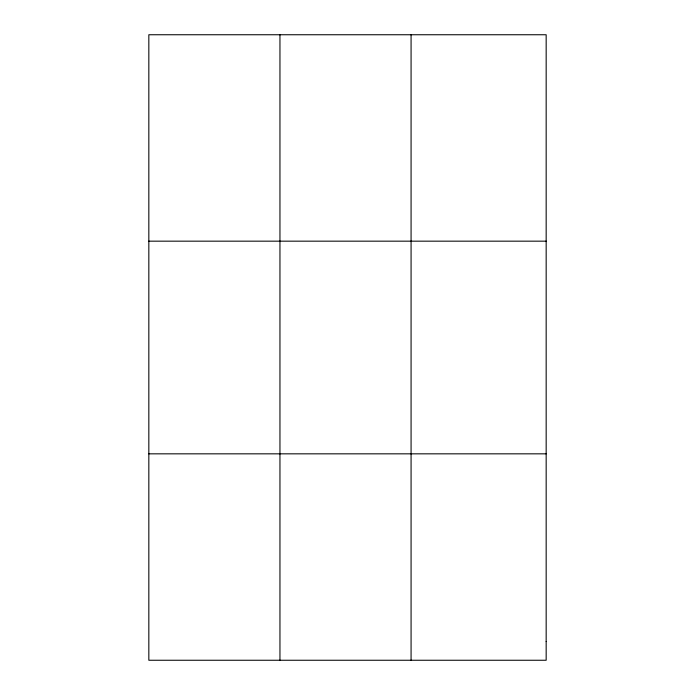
<?xml version="1.0" encoding="UTF-8"?>
<svg xmlns="http://www.w3.org/2000/svg" width="695" height="695" viewBox="0 0 695 695"><rect width="100%" height="100%" fill="white"/><g stroke="black" fill="none" stroke-linecap="round" stroke-linejoin="round"><path stroke-width="1.04" d="M279.955 660.25L279.955 34.75M411.075 660.25L411.075 34.75M148.834 241.165L546.166 241.165M148.834 453.835L546.166 453.835M546.166 641.485L546.166 660.25L148.834 660.25L148.834 34.75L546.166 34.75L546.166 641.485"/></g></svg>
